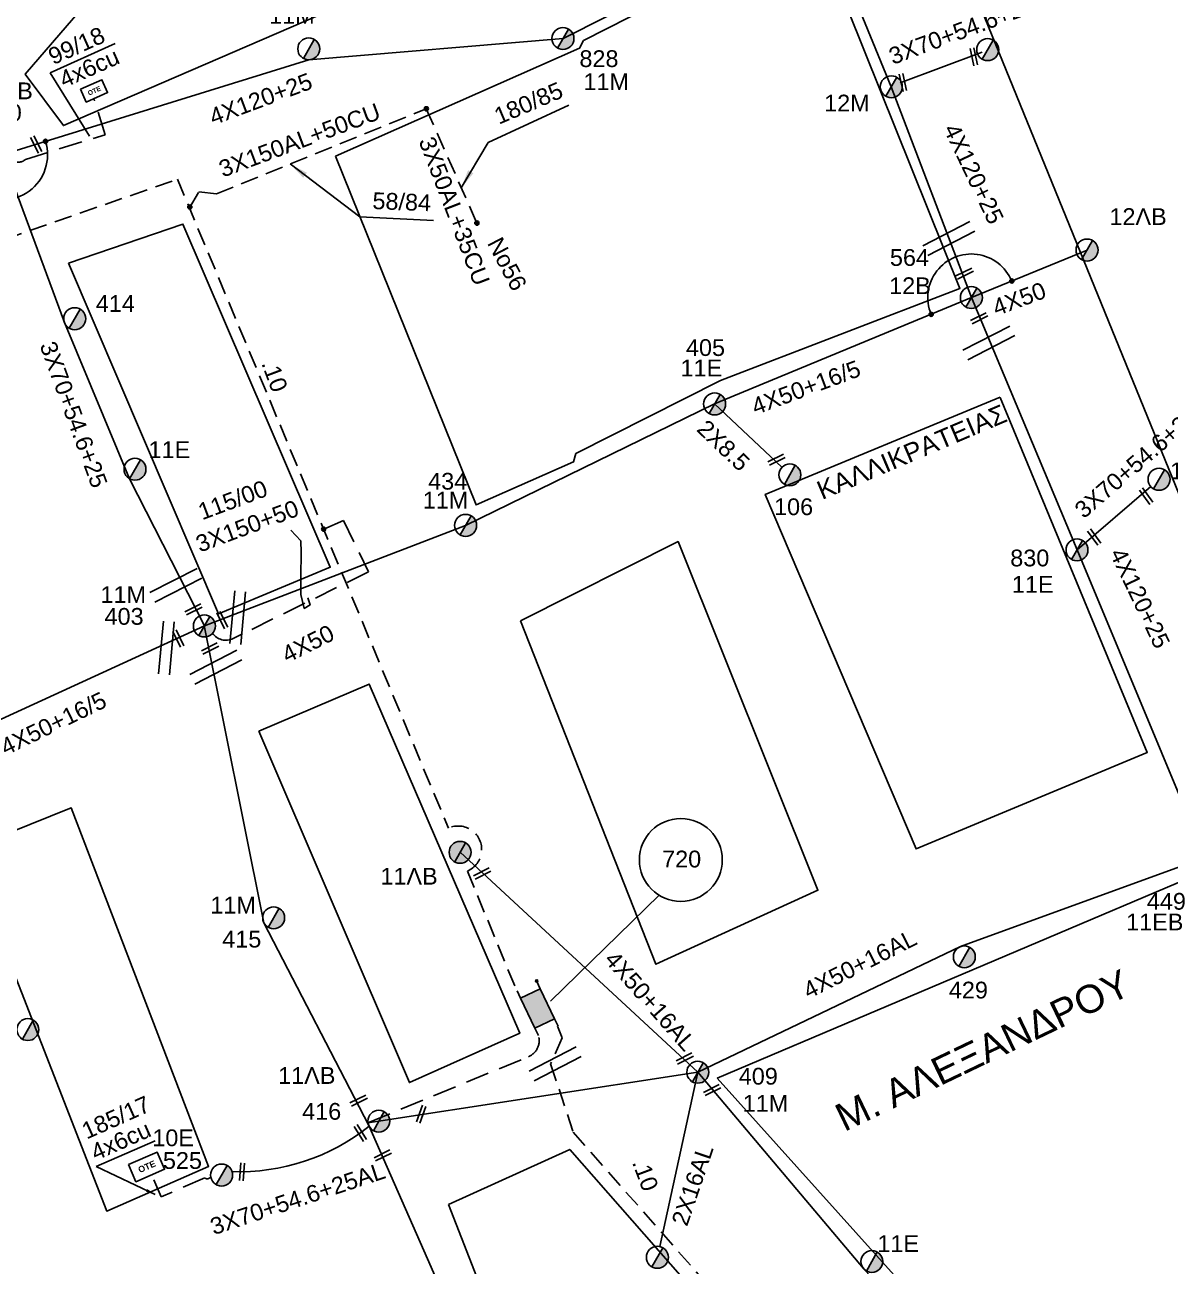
# Model space of a CAD drawing. Header units: millimetres. Extents: x 72 to 3039, y -786 to 786.
# Drawn here: x 283.2 to 406.2, y 574.8 to 708.1 of the extents above; entities that cross this region are included whole.
import ezdxf

# ---------------------------------------------------------------- set-up
doc = ezdxf.new("R2010")
doc.units = ezdxf.units.MM
doc.linetypes.add('DASHED', pattern=[19.05, 12.7, -6.35])
for name, color, linetype in [('Link Box 4 Διευθύνσεων', 7, 'Continuous'), ('Pillar OTE', 7, 'Continuous'), ('Άγνωστα', 7, 'Continuous'), ('Γέφυρες Εναέριου Δικτύου', 7, 'Continuous'), ('Γυμνά εναέρια ΧΤ (1Φ)   2x16AL', 7, 'Continuous'), ('Γυμνά εναέρια ΧΤ (3Φ)   3x50+35CU', 7, 'Continuous'), ('Γυμνά εναέρια ΧΤ (3Φ)   4x50AL', 7, 'Continuous'), ('Γυμνά εναέρια ΧΤ και ΦΟΠ (3Φ)   4x50+16AL', 7, 'Continuous'), ('Επιγραφές - Σχήματα', 7, 'Continuous'), ('Καλώδια ΧΤ   2x8.5', 7, 'DASHED'), ('Καλώδια ΧΤ   3x150+50AL', 7, 'DASHED'), ('Καλώδια ΧΤ   3x150AL+50CU', 7, 'DASHED'), ('Μηχανική τομή', 7, 'Continuous'), ('Στύλος Ξύλινος', 7, 'Continuous'), ('Στύλος Ξύλινος @ 1', 7, 'Continuous'), ('Στύλος ΦΜ', 7, 'Continuous'), ('Στύλος ΦΜ @ 1', 7, 'Continuous'), ('Συνδέσεις', 7, 'Continuous'), ('Συνεστραμμένα ΧΤ   3x70+54.6+25 AL', 7, 'SYN_LINE'), ('Τομή', 7, 'Continuous'), ('Υπόβαθρο ΔΕΗ', 7, 'Continuous'), ('Υπόγεια Καλώδια Δικτύου ΧΤ   .10', 7, 'DASHED'), ('Υπόγεια καλώδια Παροχών ΧΤ   4x16AL', 7, 'DASHED'), ('Υπόγεια καλώδια Παροχών ΧΤ   4x50AL', 7, 'DASHED'), ('Υπόγεια καλώδια Παροχών ΧΤ   4x6', 7, 'DASHED')]:
    doc.layers.add(name, color=color, linetype=linetype)
doc.styles.get("Standard").update_dxf_attribs({"font": 'arial.ttf'})
doc.linetypes.add('SYN_LINE', pattern='A,0.5,-0.0001,["/\\/\\/\\/",Standard,S=0.1,R=0,X=0,Y=-0.05],-0.25', length=0.7501)
doc.dimstyles.new('ISO-25', dxfattribs={"dimtxt": 2.5, "dimasz": 2.5, "dimexe": 1.25, "dimexo": 0.625, "dimtad": 1, "dimtxsty": 'Standard', "dimcen": 2.5, "dimadec": 0, "dimazin": 0, "dimtfac": 1, "dimtmove": 0, "dimatfit": 3, "dimfxl": 1, "dimarcsym": 0})

# ---------------------------------------------------------------- blocks, each defined once
blk = doc.blocks.new('ΥΠΑΡΧΩΝ ΤΣΙΜΕΝΤΕΝΙΟΣ ΣΤΥΛΟΣ')
at = {"layer": 'Στύλος ΦΜ'}
blk.add_hatch(color=7, dxfattribs=at).paths.add_polyline_path([(-1.29, -2.28, 0.574793), (2.62, 0, 0.268822), (1.3, 2.27)])
at = {"layer": 'Στύλος ΦΜ', "color": 7}
blk.add_line((-1.29, -2.28), (1.3, 2.27), dxfattribs=at)
blk.add_circle((0, 0), 2.62, dxfattribs=at)
at = {"layer": 'Στύλος ΦΜ', "flags": 4}
for tag, p in [('ΑΡΙΘΜΟΣ', (-4.68, 8.05)), ('ΤΥΠΟΣ', (-4.91, 3.03))]:
    blk.add_attdef(tag, p, '', height=4, dxfattribs=at)
blk = doc.blocks.new('ΥΠΑΡΧΩΝ ΞΥΛΙΝΟΣ ΣΤΥΛΟΣ')
at = {"layer": 'Στύλος Ξύλινος'}
h = blk.add_hatch(color=7, dxfattribs=at)
h.paths.add_polyline_path([(-2.62, 0, 0.270008), (-1.29, -2.28), (1.3, 2.27, 0.576266)])
h.paths.add_polyline_path([(-1.29, -2.28, 0.574793), (2.62, 0, 0.268822), (1.3, 2.27)])
at = {"layer": 'Στύλος Ξύλινος', "color": 7}
blk.add_line((-1.29, -2.28), (1.3, 2.27), dxfattribs=at)
blk.add_circle((0, 0), 2.62, dxfattribs=at)
at = {"layer": 'Στύλος Ξύλινος', "flags": 4}
for tag, p in [('ΑΡΙΘΜΟΣ', (-4.91, 8.6)), ('ΤΥΠΟΣ', (-4.85, 3.39))]:
    blk.add_attdef(tag, p, '', height=4, dxfattribs=at)
blk = doc.blocks.new('ΜΗΧΑΝΙΚΗ ΤΟΜΗ')
at = {"layer": 'Μηχανική τομή', "ltscale": 40}
for p, q in [((-1.89, 0.78), (1.89, 0.78)), ((1.89, 0), (-1.89, 0))]:
    blk.add_line(p, q, dxfattribs=at)
blk = doc.blocks.new('ΤΟΜΗ')
at = {"layer": 'Τομή', "ltscale": 40}
for p, q in [((-5.68, 0), (5.68, 0)), ((5.68, -2.33), (-5.68, -2.33))]:
    blk.add_line(p, q, dxfattribs=at)
blk = doc.blocks.new('_ΣΥΝΔΕΣΗ')
at = {"layer": 'Συνδέσεις', "linetype": 'SYN_LINE', "ltscale": 40}
blk.add_hatch(color=256, dxfattribs=at).paths.add_polyline_path([(0.5, -0.01, 1), (-0.5, -0.01, 1)])
at = {"layer": 'Συνδέσεις'}
blk.add_circle((0, -0.01), 0.5, dxfattribs=at)
blk = doc.blocks.new('LINK BOX 4 ΑΝΑΧΩΡΗΣΕΩΝ')
at = {"layer": 'Link Box 4 Διευθύνσεων', "ltscale": 40}
blk.add_hatch(color=256, dxfattribs=at).paths.add_polyline_path([(-3.54, 0), (-3.54, -4.67), (3.54, -4.67), (3.54, 0)])
for p, q in [((-3.54, 0), (-5.33, 0)), ((5.33, 0), (3.54, 0)), ((-3.54, -4.67), (-5.33, -4.67)), ((5.33, -4.67), (3.54, -4.67))]:
    blk.add_line(p, q, dxfattribs=at)
blk.add_lwpolyline([(-3.54, -4.67), (-3.54, 0), (3.54, 0), (3.54, -4.67)], close=True, dxfattribs=at)
blk = doc.blocks.new('PILLAR ΟΤΕ')
at = {"layer": 'Pillar OTE', "ltscale": 40}
blk.add_lwpolyline([(-3.31, 2.02), (3.39, 2.02), (3.39, -1.99), (-3.31, -1.99)], close=True, dxfattribs=at)
at = {"layer": 'Pillar OTE', "insert": (-1.81, 0.71), "char_height": 1.3575, "width": 109.961, "attachment_point": 1}
blk.add_mtext('{\\fArial|b1|i0|c161|p34;OTE}', dxfattribs=at)

msp = doc.modelspace()

# ---------------------------------------------------------------- linework, layer by layer
at = {"layer": 'Άγνωστα', "color": 27, "ltscale": 15}
msp.add_lwpolyline([(333.42, 559.85), (320.17, 589.93), (308.92, 611.69), (302.5, 643.61)], dxfattribs=at)
at = {"layer": 'Άγνωστα', "color": 62, "linetype": 'DASHED', "ltscale": 0.2}
msp.add_lwpolyline([(320.09, 590.22), (337.33, 597.32, 0.426152), (338.3, 599.8, 0.941598)], format="xyb", dxfattribs=at)
at = {"layer": 'Γέφυρες Εναέριου Δικτύου', "ltscale": 40}
for centre, radius, start, end in [((280.83, 694.15), 4.85, 165.2405, 17.2169), ((384.88, 678.82), 4.68, 22.3355, 202.5039)]:
    msp.add_arc(centre, radius, start, end, dxfattribs=at)
at = {"layer": 'Γυμνά εναέρια ΧΤ (1Φ)   2x16AL', "color": 133, "ltscale": 20}
msp.add_lwpolyline([(355.5, 595.65), (351.41, 576.93)], dxfattribs=at)
at = {"layer": 'Γυμνά εναέρια ΧΤ (3Φ)   4x50AL', "color": 6, "linetype": 'SYN_LINE', "ltscale": 20}
msp.add_lwpolyline([(356.97, 751.36), (368.45, 720.48), (376.28, 701.44), (384.88, 678.82)], dxfattribs=at)
at = {"layer": 'Γυμνά εναέρια ΧΤ (3Φ)   4x50AL', "color": 6, "linetype": 'SYN_LINE', "ltscale": 15}
msp.add_lwpolyline([(368.45, 720.48), (341.03, 706.63), (313.73, 704.34), (280.82, 694.15), (254.12, 701.07)], dxfattribs=at)
at = {"layer": 'Γυμνά εναέρια ΧΤ (3Φ)   4x50AL', "color": 62}
msp.add_lwpolyline([(302.52, 643.56), (330.57, 654.36), (357.31, 667.4), (384.88, 678.82), (397.3, 683.92)], dxfattribs=at)
at = {"layer": 'Γυμνά εναέρια ΧΤ (3Φ)   4x50AL', "color": 133, "linetype": 'SYN_LINE', "ltscale": 20}
msp.add_lwpolyline([(384.88, 678.82), (396.23, 651.73), (409.86, 618.99)], dxfattribs=at)
at = {"layer": 'Γυμνά εναέρια ΧΤ και ΦΟΠ (3Φ)   4x50+16AL', "color": 151}
msp.add_lwpolyline([(271.07, 629.16), (302.52, 643.56)], dxfattribs=at)
at = {"layer": 'Γυμνά εναέρια ΧΤ και ΦΟΠ (3Φ)   4x50+16AL', "color": 62}
msp.add_lwpolyline([(409.97, 618.72), (383.71, 609.15), (355.5, 595.65), (320.09, 590.22)], dxfattribs=at)
at = {"layer": 'Γυμνά εναέρια ΧΤ και ΦΟΠ (3Φ)   4x50+16AL', "color": 133}
msp.add_lwpolyline([(329.98, 619.26), (355.5, 595.65), (373.29, 574.57), (390.85, 554.82), (403.96, 540.05), (398.06, 517.05)], dxfattribs=at)
at = {"layer": 'Επιγραφές - Σχήματα', "ltscale": 40}
msp.add_lwpolyline([(311.8, 653.84), (312.87, 652.71), (312.93, 651.46), (312.87, 648.89), (312.87, 646.95), (313.24, 645.45), (313.87, 645.82), (313.62, 646.58)], dxfattribs=at)
at = {"layer": 'Επιγραφές - Σχήματα'}
msp.add_lwpolyline([(339.7, 603.27), (351.37, 614.65)], dxfattribs=at)
at = {"layer": 'Επιγραφές - Σχήματα', "ltscale": 40}
msp.add_circle((353.68, 618.44), 4.45, dxfattribs=at)
at = {"layer": 'Καλώδια ΧΤ   2x8.5', "color": 62, "ltscale": 40}
msp.add_lwpolyline([(357.31, 667.4), (364.54, 660.6)], dxfattribs=at)
at = {"layer": 'Καλώδια ΧΤ   3x150+50AL', "color": 62, "ltscale": 0.2}
msp.add_lwpolyline([(315.33, 653.95), (317.46, 654.88), (320.14, 649.36), (305.62, 642.21, -0.370272), (303.4, 642.78, -2.293015)], format="xyb", dxfattribs=at)
at = {"layer": 'Καλώδια ΧΤ   3x150AL+50CU', "color": 62, "ltscale": 0.15}
msp.add_lwpolyline([(300.91, 688.46), (301.94, 690.16), (303.84, 689.96), (326.35, 699.09), (331.78, 686.82)], dxfattribs=at)
at = {"layer": 'Συνεστραμμένα ΧΤ   3x70+54.6+25 AL', "color": 6, "linetype": 'SYN_LINE', "ltscale": 10}
msp.add_line((377.24, 701.86), (386.04, 705.17), dxfattribs=at)
at = {"layer": 'Συνεστραμμένα ΧΤ   3x70+54.6+25 AL', "color": 6, "ltscale": 15}
msp.add_lwpolyline([(280.83, 694.15), (287.5, 676.14), (294.49, 659.36), (302.52, 643.56)], dxfattribs=at)
at = {"layer": 'Συνεστραμμένα ΧΤ   3x70+54.6+25 AL', "color": 27, "linetype": 'SYN_LINE', "ltscale": 20}
msp.add_arc((306.33, 607.13), 22.16, 267.7956, 308.7624, dxfattribs=at)
at = {"layer": 'Υπόβαθρο ΔΕΗ'}
for points in [[(349.7, 765.15), (363.62, 730.24), (287.39, 697.29), (283.29, 702.79), (302.24, 724.81)], [(316.59, 694), (342.8, 705.59), (342.8, 705.59), (343.24, 706.41), (362.84, 716.42), (368.21, 718.23), (383.64, 679.81), (357.95, 669.9), (342.41, 662.06), (342.16, 661.17), (331.69, 656.56), (316.59, 694)], [(287.92, 682.53), (300.21, 686.7), (316.04, 649.86), (304.05, 644.87), (287.92, 682.53)], [(387.98, 668.1), (403.77, 629.99), (378.94, 619.62), (362.75, 657.68), (387.97, 668.12)], [(336.47, 644.1), (353.39, 652.62), (368.4, 615.19), (350.98, 607.25), (336.47, 644.1)], [(308.37, 632.27), (320.22, 637.32), (336.39, 599.83), (324.53, 594.53), (308.37, 632.27)], [(276.92, 619.49), (288.22, 624.03), (302.98, 585.53), (292.03, 580.75), (276.92, 619.49)], [(357.58, 595.02), (409.24, 616.9), (434.15, 554.18), (404.78, 542.46), (357.58, 595.02)], [(290.89, 585.53), (297.25, 588.3)]]:
    msp.add_lwpolyline(points, dxfattribs=at)
for points in [[(366.85, 765.33), (437.82, 703.74), (450.71, 690.84, -0.22311), (457.34, 672.44, -0.135511), (453.88, 652.23), (438.14, 642.14), (416.66, 634.42), (363.18, 765.69)], [(328.73, 581.45), (341.75, 587.36), (387.58, 535.18), (362.59, 524.47, 0.263949), (348.45, 530.87), (328.73, 581.45)]]:
    msp.add_lwpolyline(points, format="xyb", dxfattribs=at)
at = {"layer": 'Υπόγεια Καλώδια Δικτύου ΧΤ   .10', "color": 62, "ltscale": 0.15}
msp.add_lwpolyline([(250.99, 695.96, 1.091756), (253.17, 693.95), (254.4, 696.96, -0.669634), (255.36, 696.9), (264.59, 677.36), (275.67, 683.19), (299.63, 691.52), (328.73, 621.86, -1.01034), (330.77, 617.25), (336.08, 604.33)], format="xyb", dxfattribs=at)
at = {"layer": 'Υπόγεια Καλώδια Δικτύου ΧΤ   .10', "color": 1, "ltscale": 0.15}
msp.add_lwpolyline([(340.44, 600.59), (340.94, 599.36), (339.7, 596.55), (342.13, 589.23), (361.42, 567.28, 0.948748), (365.75, 562.17), (390.14, 534.59), (398.06, 517.05)], format="xyb", dxfattribs=at)
at = {"layer": 'Υπόγεια καλώδια Παροχών ΧΤ   4x16AL', "color": 133, "linetype": 'SYN_LINE', "ltscale": 10}
msp.add_lwpolyline([(396.22, 651.73), (404.14, 658.54)], dxfattribs=at)
at = {"layer": 'Υπόγεια καλώδια Παροχών ΧΤ   4x6', "color": 6, "linetype": 'DASHED', "ltscale": 0.2}
msp.add_lwpolyline([(281.88, 693.63, 0.397362), (283.3, 693.65), (291.86, 696.3), (290.69, 700.09)], format="xyb", dxfattribs=at)
at = {"layer": 'Υπόγεια καλώδια Παροχών ΧΤ   4x6', "color": 27, "linetype": 'DASHED', "ltscale": 0.2}
msp.add_lwpolyline([(303.2, 584.45, -0.502892), (302.56, 584.31), (297.88, 582.27), (297.09, 584.08)], format="xyb", dxfattribs=at)

# ---------------------------------------------------------------- block references
at = {"layer": 'Link Box 4 Διευθύνσεων', "xscale": 0.5, "yscale": 0.5, "zscale": 0.5, "rotation": 295.388903426734}
msp.add_blockref('LINK BOX 4 ΑΝΑΧΩΡΗΣΕΩΝ', (339.35, 602.99), dxfattribs=at)
at = {"layer": 'Pillar OTE'}
for p, xscale, yscale, zscale, rotation in [((290.66, 700.99), 0.375, 0.375, 0.375, 24), ((296.29, 585.47), 0.5, 0.5, 0.5, 23.54927873436403)]:
    msp.add_blockref('PILLAR ΟΤΕ', p, dxfattribs=dict(at, xscale=xscale, yscale=yscale, zscale=zscale, rotation=rotation))
at = {"layer": 'Μηχανική τομή'}
for p, xscale, yscale, zscale, rotation in [((384.95, 704.63), 0.500000000000069, 0.500000000000069, 0.500000000000069, 282.6307770509857), ((377.33, 701.88), 0.500000000000069, 0.500000000000069, 0.500000000000069, 282.6307770509857), ((284.63, 695.35), 0.50000000000008, 0.50000000000008, 0.50000000000008, 117.1679816081909), ((384.07, 681.56), 0.500000000000069, 0.500000000000069, 0.500000000000069, 206.6738276913492), ((385.63, 676.77), 0.500000000000069, 0.500000000000069, 0.500000000000069, 206.6738276913492), ((363.86, 661.59), 0.500000000000069, 0.500000000000069, 0.500000000000069, 206.6738276913492), ((403.8, 657.61), 0.5000000000000981, 0.5000000000000981, 0.5000000000000981, 126.0341531203791), ((398.23, 653.22), 0.5000000000000981, 0.5000000000000981, 0.5000000000000981, 126.0341531203791), ((301.28, 645.52), 0.500000000000069, 0.500000000000069, 0.500000000000069, 206.6738276913492), ((304.61, 644.28), 0.5000000000000273, 0.5000000000000273, 0.5000000000000273, 115.9294312332574), ((299.89, 642.29), 0.5000000000000273, 0.5000000000000273, 0.5000000000000273, 115.9294312332574), ((303.04, 641.31), 0.500000000000069, 0.500000000000069, 0.500000000000069, 206.6738276913492), ((332.25, 617.16), 0.500000000000069, 0.500000000000069, 0.500000000000069, 206.6738276913492), ((354.01, 597.3), 0.500000000000069, 0.500000000000069, 0.500000000000069, 206.6738276913492), ((319, 592.78), 0.500000000000069, 0.500000000000069, 0.500000000000069, 206.6738276913492), ((356.95, 593.91), 0.500000000000069, 0.500000000000069, 0.500000000000069, 206.6738276913492), ((325.62, 591.22), 0.5000000000000626, 0.5000000000000626, 0.5000000000000626, 249.4589532867166), ((319.11, 589.02), 0.500000000000069, 0.500000000000069, 0.500000000000069, 301.8053363441409), ((321.58, 586.9), 0.500000000000069, 0.500000000000069, 0.500000000000069, 206.6738276913492), ((306.37, 584.97), 0.500000000000069, 0.500000000000069, 0.500000000000069, 265.6783672448129)]:
    msp.add_blockref('ΜΗΧΑΝΙΚΗ ΤΟΜΗ', p, dxfattribs=dict(at, xscale=xscale, yscale=yscale, zscale=zscale, rotation=rotation))
at = {"layer": 'Στύλος Ξύλινος @ 1', "ltscale": 40}
ref = msp.add_blockref('ΥΠΑΡΧΩΝ ΞΥΛΙΝΟΣ ΣΤΥΛΟΣ', (329.98, 619.26), dxfattribs=dict(at, xscale=0.4499999999998181, yscale=0.4499999999998181, zscale=0.4499999999998181))
ref.add_attrib('ΤΥΠΟΣ', '11ΛB', (321.42, 615.79), dxfattribs={"layer": 'Στύλος Ξύλινος', "height": 1.8, "flags": 4})
at = {"layer": 'Στύλος ΦΜ @ 1', "ltscale": 40}
ref = msp.add_blockref('ΥΠΑΡΧΩΝ ΤΣΙΜΕΝΤΕΝΙΟΣ ΣΤΥΛΟΣ', (313.73, 705.52), dxfattribs=dict(at, xscale=0.4499999999998181, yscale=0.4499999999998181, zscale=0.4499999999998181))
ref.add_attrib('ΤΥΠΟΣ', '11Μ', (309.48, 708.21), dxfattribs={"layer": 'Στύλος ΦΜ', "height": 1.8, "flags": 4})
ref.add_attrib('ΑΡΙΘΜΟΣ', '441', (310.47, 710.27), dxfattribs={"layer": 'Στύλος ΦΜ', "height": 1.8, "flags": 4})
ref = msp.add_blockref('ΥΠΑΡΧΩΝ ΤΣΙΜΕΝΤΕΝΙΟΣ ΣΤΥΛΟΣ', (341.02, 706.63), dxfattribs=dict(at, xscale=0.4499999999998181, yscale=0.4499999999998181, zscale=0.4499999999998181))
ref.add_attrib('ΤΥΠΟΣ', '11Μ', (343.22, 701.1), dxfattribs={"layer": 'Στύλος ΦΜ', "height": 1.8, "flags": 4})
ref.add_attrib('ΑΡΙΘΜΟΣ', '828', (342.79, 703.57), dxfattribs={"layer": 'Στύλος ΦΜ', "height": 1.8, "flags": 4})
at = {"layer": 'Στύλος ΦΜ @ 1', "ltscale": 40, "xscale": 0.4499999999998181, "yscale": 0.4499999999998181, "zscale": 0.4499999999998181}
for p in [(386.63, 705.44), (283.56, 600.23)]:
    msp.add_blockref('ΥΠΑΡΧΩΝ ΤΣΙΜΕΝΤΕΝΙΟΣ ΣΤΥΛΟΣ', p, dxfattribs=at)
at = {"layer": 'Στύλος ΦΜ @ 1', "ltscale": 40}
ref = msp.add_blockref('ΥΠΑΡΧΩΝ ΤΣΙΜΕΝΤΕΝΙΟΣ ΣΤΥΛΟΣ', (376.28, 701.45), dxfattribs=dict(at, xscale=0.4499999999998181, yscale=0.4499999999998181, zscale=0.4499999999998181))
ref.add_attrib('ΤΥΠΟΣ', '12Μ', (369.07, 698.8), dxfattribs={"layer": 'Στύλος ΦΜ', "height": 1.8, "flags": 4})
ref = msp.add_blockref('ΥΠΑΡΧΩΝ ΤΣΙΜΕΝΤΕΝΙΟΣ ΣΤΥΛΟΣ', (280.82, 694.15), dxfattribs=dict(at, xscale=0.4499999999998181, yscale=0.4499999999998181, zscale=0.4499999999998181))
ref.add_attrib('ΤΥΠΟΣ', '11ΕΒ', (277.95, 700.11), dxfattribs={"layer": 'Στύλος ΦΜ', "height": 1.8, "flags": 4})
ref.add_attrib('ΑΡΙΘΜΟΣ', '900', (278.72, 697.77), dxfattribs={"layer": 'Στύλος ΦΜ', "height": 1.8, "flags": 4})
ref = msp.add_blockref('ΥΠΑΡΧΩΝ ΤΣΙΜΕΝΤΕΝΙΟΣ ΣΤΥΛΟΣ', (397.3, 683.92), dxfattribs=dict(at, xscale=0.4499999999998181, yscale=0.4499999999998181, zscale=0.4499999999998181))
ref.add_attrib('ΑΡΙΘΜΟΣ', '12ΛΒ', (399.7, 686.61), dxfattribs={"layer": 'Στύλος ΦΜ', "height": 1.8, "flags": 4})
ref = msp.add_blockref('ΥΠΑΡΧΩΝ ΤΣΙΜΕΝΤΕΝΙΟΣ ΣΤΥΛΟΣ', (384.88, 678.82), dxfattribs=dict(at, xscale=0.4499999999998181, yscale=0.4499999999998181, zscale=0.4499999999998181))
ref.add_attrib('ΤΥΠΟΣ', '12Β', (376.05, 679.19), dxfattribs={"layer": 'Στύλος ΦΜ', "height": 1.8, "flags": 4})
ref.add_attrib('ΑΡΙΘΜΟΣ', '564', (376.13, 682.22), dxfattribs={"layer": 'Στύλος ΦΜ', "height": 1.8, "flags": 4})
ref = msp.add_blockref('ΥΠΑΡΧΩΝ ΤΣΙΜΕΝΤΕΝΙΟΣ ΣΤΥΛΟΣ', (288.6, 676.55), dxfattribs=dict(at, xscale=0.4499999999998181, yscale=0.4499999999998181, zscale=0.4499999999998181))
ref.add_attrib('ΑΡΙΘΜΟΣ', '414', (290.86, 677.28), dxfattribs={"layer": 'Στύλος ΦΜ', "height": 1.8, "flags": 4})
ref = msp.add_blockref('ΥΠΑΡΧΩΝ ΤΣΙΜΕΝΤΕΝΙΟΣ ΣΤΥΛΟΣ', (357.31, 667.4), dxfattribs=dict(at, xscale=0.4499999999998181, yscale=0.4499999999998181, zscale=0.4499999999998181))
ref.add_attrib('ΤΥΠΟΣ', '11Ε', (353.65, 670.36), dxfattribs={"layer": 'Στύλος ΦΜ', "height": 1.8, "flags": 4})
ref.add_attrib('ΑΡΙΘΜΟΣ', '405', (354.23, 672.55), dxfattribs={"layer": 'Στύλος ΦΜ', "height": 1.8, "flags": 4})
ref = msp.add_blockref('ΥΠΑΡΧΩΝ ΤΣΙΜΕΝΤΕΝΙΟΣ ΣΤΥΛΟΣ', (295.07, 660.39), dxfattribs=dict(at, xscale=0.4499999999998181, yscale=0.4499999999998181, zscale=0.4499999999998181))
ref.add_attrib('ΤΥΠΟΣ', '11Ε', (296.53, 661.59), dxfattribs={"layer": 'Στύλος ΦΜ', "height": 1.8, "flags": 4})
ref = msp.add_blockref('ΥΠΑΡΧΩΝ ΤΣΙΜΕΝΤΕΝΙΟΣ ΣΤΥΛΟΣ', (405.03, 659.31), dxfattribs=dict(at, xscale=0.4499999999998181, yscale=0.4499999999998181, zscale=0.4499999999998181))
ref.add_attrib('ΑΡΙΘΜΟΣ', '10Ε', (406.21, 659.31), dxfattribs={"layer": 'Στύλος ΦΜ', "height": 1.8, "flags": 4})
ref = msp.add_blockref('ΥΠΑΡΧΩΝ ΤΣΙΜΕΝΤΕΝΙΟΣ ΣΤΥΛΟΣ', (330.57, 654.36), dxfattribs=dict(at, xscale=0.4499999999998181, yscale=0.4499999999998181, zscale=0.4499999999998181))
ref.add_attrib('ΤΥΠΟΣ', '11Μ', (325.97, 656.17), dxfattribs={"layer": 'Στύλος ΦΜ', "height": 1.8, "flags": 4})
ref.add_attrib('ΑΡΙΘΜΟΣ', '434', (326.55, 658.2), dxfattribs={"layer": 'Στύλος ΦΜ', "height": 1.8, "flags": 4})
ref = msp.add_blockref('ΥΠΑΡΧΩΝ ΤΣΙΜΕΝΤΕΝΙΟΣ ΣΤΥΛΟΣ', (365.39, 659.79), dxfattribs=dict(at, xscale=0.4499999999998181, yscale=0.4499999999998181, zscale=0.4499999999998181))
ref.add_attrib('ΑΡΙΘΜΟΣ', '106', (363.69, 655.46), dxfattribs={"layer": 'Στύλος ΦΜ', "height": 1.8, "flags": 4})
ref = msp.add_blockref('ΥΠΑΡΧΩΝ ΤΣΙΜΕΝΤΕΝΙΟΣ ΣΤΥΛΟΣ', (396.22, 651.73), dxfattribs=dict(at, xscale=0.4499999999998181, yscale=0.4499999999998181, zscale=0.4499999999998181))
ref.add_attrib('ΤΥΠΟΣ', '11E', (389.23, 647.13), dxfattribs={"layer": 'Στύλος ΦΜ', "height": 1.8, "flags": 4})
ref.add_attrib('ΑΡΙΘΜΟΣ', '830', (389.05, 649.96), dxfattribs={"layer": 'Στύλος ΦΜ', "height": 1.8, "flags": 4})
ref = msp.add_blockref('ΥΠΑΡΧΩΝ ΤΣΙΜΕΝΤΕΝΙΟΣ ΣΤΥΛΟΣ', (302.52, 643.56), dxfattribs=dict(at, xscale=0.4499999999998181, yscale=0.4499999999998181, zscale=0.4499999999998181))
ref.add_attrib('ΤΥΠΟΣ', '11Μ', (291.37, 646.03), dxfattribs={"layer": 'Στύλος ΦΜ', "height": 1.8, "flags": 4})
ref.add_attrib('ΑΡΙΘΜΟΣ', '403', (291.8, 643.69), dxfattribs={"layer": 'Στύλος ΦΜ', "height": 1.8, "flags": 4})
ref = msp.add_blockref('ΥΠΑΡΧΩΝ ΤΣΙΜΕΝΤΕΝΙΟΣ ΣΤΥΛΟΣ', (409.97, 618.72), dxfattribs=dict(at, xscale=0.4499999999998181, yscale=0.4499999999998181, zscale=0.4499999999998181))
ref.add_attrib('ΤΥΠΟΣ', '11ΕΒ', (401.49, 610.88), dxfattribs={"layer": 'Στύλος ΦΜ', "height": 1.8, "flags": 4})
ref.add_attrib('ΑΡΙΘΜΟΣ', '449', (403.72, 613.1), dxfattribs={"layer": 'Στύλος ΦΜ', "height": 1.8, "flags": 4})
ref = msp.add_blockref('ΥΠΑΡΧΩΝ ΤΣΙΜΕΝΤΕΝΙΟΣ ΣΤΥΛΟΣ', (309.96, 612.23), dxfattribs=dict(at, xscale=0.4499999999998181, yscale=0.4499999999998181, zscale=0.4499999999998181))
ref.add_attrib('ΤΥΠΟΣ', '11M', (303.16, 612.69), dxfattribs={"layer": 'Στύλος ΦΜ', "height": 1.8, "flags": 4})
ref.add_attrib('ΑΡΙΘΜΟΣ', '415', (304.44, 609.04), dxfattribs={"layer": 'Στύλος ΦΜ', "height": 1.8, "flags": 4})
ref = msp.add_blockref('ΥΠΑΡΧΩΝ ΤΣΙΜΕΝΤΕΝΙΟΣ ΣΤΥΛΟΣ', (384.12, 608.04), dxfattribs=dict(at, xscale=0.4499999999998181, yscale=0.4499999999998181, zscale=0.4499999999998181))
ref.add_attrib('ΑΡΙΘΜΟΣ', '429', (382.46, 603.57), dxfattribs={"layer": 'Στύλος ΦΜ', "height": 1.8, "flags": 4})
ref = msp.add_blockref('ΥΠΑΡΧΩΝ ΤΣΙΜΕΝΤΕΝΙΟΣ ΣΤΥΛΟΣ', (321.25, 590.4), dxfattribs=dict(at, xscale=0.4499999999998181, yscale=0.4499999999998181, zscale=0.4499999999998181))
ref.add_attrib('ΤΥΠΟΣ', '11ΛΒ', (310.44, 594.4), dxfattribs={"layer": 'Στύλος ΦΜ', "height": 1.8, "flags": 4})
ref.add_attrib('ΑΡΙΘΜΟΣ', '416', (313.02, 590.55), dxfattribs={"layer": 'Στύλος ΦΜ', "height": 1.8, "flags": 4})
ref = msp.add_blockref('ΥΠΑΡΧΩΝ ΤΣΙΜΕΝΤΕΝΙΟΣ ΣΤΥΛΟΣ', (355.5, 595.65), dxfattribs=dict(at, xscale=0.4499999999998181, yscale=0.4499999999998181, zscale=0.4499999999998181))
ref.add_attrib('ΤΥΠΟΣ', '11Μ', (360.32, 591.4), dxfattribs={"layer": 'Στύλος ΦΜ', "height": 1.8, "flags": 4})
ref.add_attrib('ΑΡΙΘΜΟΣ', '409', (359.9, 594.32), dxfattribs={"layer": 'Στύλος ΦΜ', "height": 1.8, "flags": 4})
ref = msp.add_blockref('ΥΠΑΡΧΩΝ ΤΣΙΜΕΝΤΕΝΙΟΣ ΣΤΥΛΟΣ', (304.37, 584.61), dxfattribs=dict(at, xscale=0.4499999999998181, yscale=0.4499999999998181, zscale=0.4499999999998181))
ref.add_attrib('ΤΥΠΟΣ', '10Ε', (296.93, 587.71), dxfattribs={"layer": 'Στύλος ΦΜ', "height": 1.8, "flags": 4})
ref.add_attrib('ΑΡΙΘΜΟΣ', '525', (298.07, 585.27), dxfattribs={"layer": 'Στύλος ΦΜ', "height": 1.8, "flags": 4})
ref = msp.add_blockref('ΥΠΑΡΧΩΝ ΤΣΙΜΕΝΤΕΝΙΟΣ ΣΤΥΛΟΣ', (374.19, 575.33), dxfattribs=dict(at, xscale=0.4499999999998181, yscale=0.4499999999998181, zscale=0.4499999999998181))
ref.add_attrib('ΤΥΠΟΣ', '11Ε', (374.78, 576.35), dxfattribs={"layer": 'Στύλος ΦΜ', "height": 1.8, "flags": 4})
ref = msp.add_blockref('ΥΠΑΡΧΩΝ ΤΣΙΜΕΝΤΕΝΙΟΣ ΣΤΥΛΟΣ', (351.16, 575.78), dxfattribs=dict(at, xscale=0.4499999999998181, yscale=0.4499999999998181, zscale=0.4499999999998181))
ref.add_attrib('ΤΥΠΟΣ', '10Ε', (346.01, 571.51), dxfattribs={"layer": 'Στύλος ΦΜ', "height": 1.8, "flags": 4})
at = {"layer": 'Συνδέσεις'}
for p, xscale, yscale, zscale in [((326.35, 699.09), 0.4499999999998181, 0.4499999999998181, 0.4499999999998181), ((285.46, 695.59), 0.4499999999998181, 0.4499999999998181, 0.4499999999998181), ((300.96, 688.55), 0.4499999999998181, 0.4499999999998181, 0.4499999999998181), ((331.78, 686.82), 0.4499999999998181, 0.4499999999998181, 0.4499999999998181), ((389.22, 680.6), 0.4499999999998181, 0.4499999999998181, 0.4499999999998181), ((380.56, 677.03), 0.4499999999998181, 0.4499999999998181, 0.4499999999998181), ((315.33, 653.96), 0.4499999999998181, 0.4499999999998181, 0.4499999999998181), ((338.21, 605.45), 0.25, 0.25, 0.25)]:
    msp.add_blockref('_ΣΥΝΔΕΣΗ', p, dxfattribs=dict(at, xscale=xscale, yscale=yscale, zscale=zscale))
at = {"layer": 'Τομή'}
for p, xscale, yscale, zscale, rotation in [((382.72, 684.65), 0.4999999999999131, 0.4999999999999131, 0.4999999999999131, 207.2512478994052), ((387.02, 673.43), 0.4999999999999131, 0.4999999999999131, 0.4999999999999131, 207.2512478994052), ((299.74, 647.41), 0.4999999999999131, 0.4999999999999131, 0.4999999999999131, 207.2512478994052), ((306.69, 644.4), 0.4999999999998581, 0.4999999999998581, 0.4999999999998581, 264.768859708324), ((299.02, 641.16), 0.4999999999999147, 0.4999999999999147, 0.4999999999999147, 264.7688597083246), ((304.03, 638.62), 0.4999999999999131, 0.4999999999999131, 0.4999999999999131, 207.2512478994052), ((340.44, 596.03), 0.4999999999999131, 0.4999999999999131, 0.4999999999999131, 207.2512478994052)]:
    msp.add_blockref('ΤΟΜΗ', p, dxfattribs=dict(at, xscale=xscale, yscale=yscale, zscale=zscale, rotation=rotation))

# ---------------------------------------------------------------- texts
at = {"layer": 'Γυμνά εναέρια ΧΤ (1Φ)   2x16AL', "insert": (352.64, 579.59), "char_height": 1.8, "width": 36.4294, "attachment_point": 1, "rotation": 71.2078}
msp.add_mtext('2X16AL', dxfattribs=at)
at = {"layer": 'Γυμνά εναέρια ΧΤ (3Φ)   3x50+35CU', "insert": (327.18, 696.29), "char_height": 1.8, "width": 8.7881, "attachment_point": 1, "rotation": 291.0519}
msp.add_mtext('3X50AL+35CU', dxfattribs=at)
at = {"layer": 'Γυμνά εναέρια ΧΤ (3Φ)   4x50AL', "char_height": 1.8, "width": 36.4294, "attachment_point": 1}
for s, insert, rotation in [('3X70+54.6+25', (375.82, 705.48), 20.4404), ('4X120+25', (302.85, 698.98), 20.4404), ('4X120+25', (383.47, 697.7), 295.5043), ('4X50', (386.94, 678.5), 20.4404), ('4X50+16/5', (361.07, 667.88), 20.4404), ('4X120+25', (401.32, 652.14), 295.5043), ('4X50', (310.61, 641.15), 26.626)]:
    msp.add_mtext(s, dxfattribs=dict(at, insert=insert, rotation=rotation))
at = {"layer": 'Γυμνά εναέρια ΧΤ και ΦΟΠ (3Φ)   4x50+16AL', "char_height": 1.8, "width": 36.4294, "attachment_point": 1}
for s, insert, rotation in [('4X50+16/5', (280.41, 631.24), 25.8873), ('4X50+16AL', (366.59, 605.09), 26.8095), ('4X50+16AL', (346.72, 608.86), 311.3335)]:
    msp.add_mtext(s, dxfattribs=dict(at, insert=insert, rotation=rotation))
at = {"layer": 'Επιγραφές - Σχήματα', "attachment_point": 1}
for s, insert, char_height, width, rotation in [('180/85', (333.43, 699.02), 1.8, 8.7881, 23.1662), ('58/84', (320.61, 690.13), 1.8, 8.7881, 357.706), ('No56', (334.44, 685.51), 1.8, 8.7881, 297.6441), ('KAΛΛIKPATEIAΣ', (368.06, 658.92), 2, 39.2127, 23), ('115/00', (301.65, 656.59), 1.8, 36.4294, 20.4404), ('Μ. ΑΛΕΞΑΝΔΡΟΥ', (369.93, 591.92), 3, 54.3132, 25.6352)]:
    msp.add_mtext(s, dxfattribs=dict(at, insert=insert, char_height=char_height, width=width, rotation=rotation))
at = {"layer": 'Επιγραφές - Σχήματα', "insert": (351.67, 619.44), "char_height": 1.8, "width": 17.1183, "attachment_point": 1}
msp.add_mtext('720', dxfattribs=at)
at = {"layer": 'Καλώδια ΧΤ   2x8.5', "insert": (356.52, 665.87), "char_height": 1.8, "width": 36.4294, "attachment_point": 1, "rotation": 316.2745}
msp.add_mtext('2X8.5', dxfattribs=at)
at = {"layer": 'Καλώδια ΧΤ   3x150+50AL', "insert": (301.4, 653.12), "char_height": 1.8, "width": 36.4294, "attachment_point": 1, "rotation": 20.4404}
msp.add_mtext('3X150+50', dxfattribs=at)
at = {"layer": 'Καλώδια ΧΤ   3x150AL+50CU', "insert": (303.88, 693.38), "char_height": 1.8, "width": 36.4294, "attachment_point": 1, "rotation": 20.4404}
msp.add_mtext('3X150AL+50CU', dxfattribs=at)
at = {"layer": 'Συνεστραμμένα ΧΤ   3x70+54.6+25 AL', "char_height": 1.8, "width": 36.4294, "attachment_point": 1}
for s, insert, rotation in [('3X70+54.6+25', (286.5, 674.32), 290.1372), ('3X70+54.6+25AL', (302.96, 579.86), 18.3631)]:
    msp.add_mtext(s, dxfattribs=dict(at, insert=insert, rotation=rotation))
at = {"layer": 'Υπόγεια Καλώδια Δικτύου ΧΤ   .10', "char_height": 1.8, "width": 36.4294, "attachment_point": 1, "rotation": 290.5305}
for insert in [(310.3, 672.39), (350.11, 586.6)]:
    msp.add_mtext('.10', dxfattribs=dict(at, insert=insert))
at = {"layer": 'Υπόγεια καλώδια Παροχών ΧΤ   4x16AL', "insert": (395.77, 656.37), "char_height": 1.8, "width": 36.4294, "attachment_point": 1, "rotation": 40.8692}
msp.add_mtext('3X70+54.6+25', dxfattribs=at)
at = {"layer": 'Υπόγεια καλώδια Παροχών ΧΤ   4x50AL', "color": 7, "ltscale": 0.2, "char_height": 1.8, "attachment_point": 1, "rotation": 24}
for s, insert in [('99/18', (285.55, 705.41)), ('4x6cu', (286.73, 702.94)), ('185/17', (289.15, 590.06)), ('4x6cu', (290.11, 587.76))]:
    msp.add_mtext_dynamic_manual_height_columns(s, width=1.8, gutter_width=12.5, heights=[0.118], dxfattribs=dict(at, insert=insert))

# ---------------------------------------------------------------- leaders
at = {"layer": 'Επιγραφές - Σχήματα'}
for points, override in [([(290.19, 696.15), (285.95, 702.95), (292.93, 706.08)], {"dimasz": 0.5, "dimgap": 0.625, "dimtad": 0}), ([(330.1, 690.61), (333, 695.47), (341.65, 699.46)], {"dimasz": 2, "dimgap": 0.625, "dimtad": 0}), ([(311.74, 693.16), (319.22, 687.48), (327.14, 687.09)], {"dimasz": 2, "dimgap": 0.625, "dimtad": 0})]:
    msp.add_leader(points, dimstyle='ISO-25', override=override, dxfattribs=at)
at = {"layer": 'Επιγραφές - Σχήματα', "ltscale": 40}
msp.add_leader([(297.23, 582.53), (290.89, 585.53)], dimstyle='ISO-25', override={"dimasz": 1, "dimtad": 0}, dxfattribs=at)

doc.saveas('drawing.dxf')
